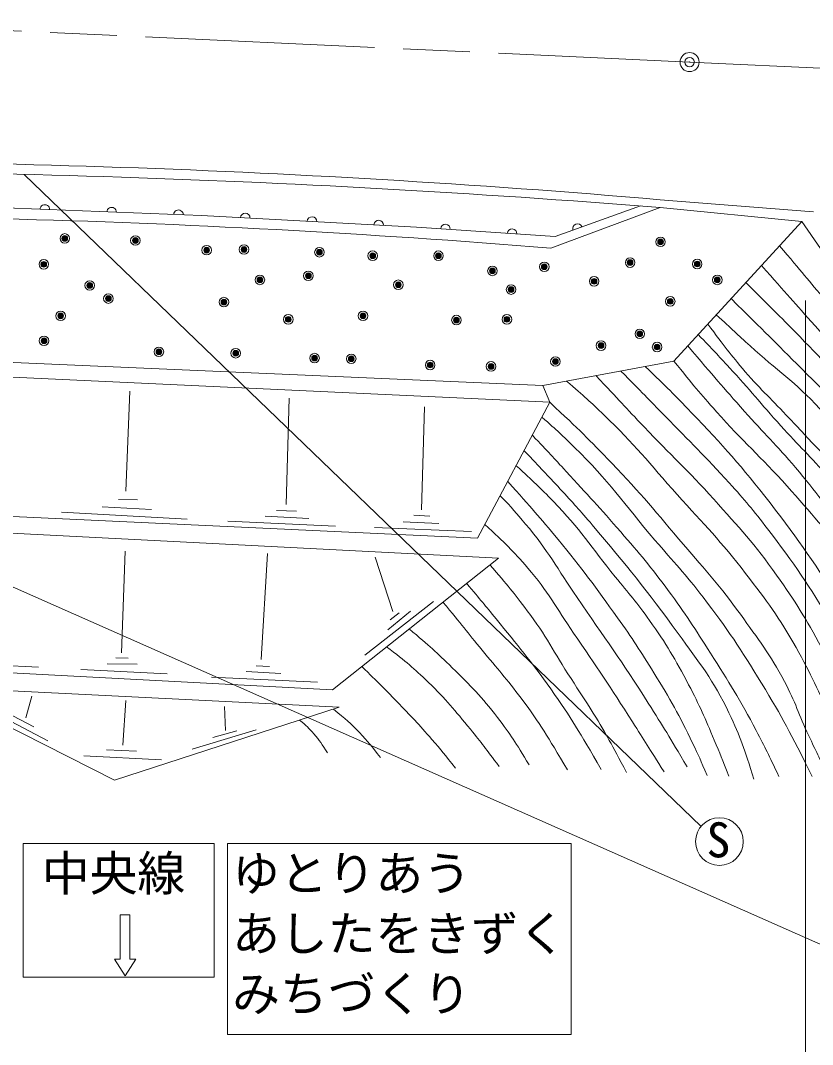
# Model space of a CAD drawing. Units: millimetres, scale not verified. Extents: x 40000 to 680000, y 20000 to 380000.
# Drawn here: x 133643 to 175115, y 235962 to 289600 of the extents above; entities that cross this region are included whole.
import ezdxf
from ezdxf.enums import TextEntityAlignment as Align

# ---------------------------------------------------------------- set-up
doc = ezdxf.new("R2010")
doc.units = ezdxf.units.MM
doc.header["$LTSCALE"] = 1000
doc.header["$PDMODE"] = 32
doc.header["$PDSIZE"] = 500
doc.linetypes.add('CHAIN', pattern=[18.5, 12, -1.5, 3.5, -1.5])
for name, color, linetype, lineweight in [('M-BGD', 7, 'Continuous', 13), ('M-BMK', 2, 'CHAIN', 13), ('M-BMK-SRVR', 3, 'Continuous', 13), ('M-STR-HTXT', 7, 'Continuous', 13), ('M-STR-STRC', 7, 'Continuous', 13)]:
    doc.layers.add(name, color=color, linetype=linetype, lineweight=lineweight)
doc.styles.add('ＭＳ ゴシック', font='')
doc.styles.get('ＭＳ ゴシック').set_extended_font_data('MS Gothic')

msp = doc.modelspace()

# ---------------------------------------------------------------- linework, layer by layer
at = {"layer": 'M-BGD'}
for p, q in [((133840, 281541), (169279, 247389)), ((167135, 280213), (175164, 279574)), ((167139, 279804), (161406, 277674)), ((167139, 279804), (174551, 279074)), ((167853, 271757), (174551, 279074)), ((174551, 279074), (175541, 277663)), ((109478, 272719), (160989, 270475)), ((161363, 269603), (109537, 272014)), ((160989, 270475), (167853, 271757)), ((160989, 270475), (161363, 269603)), ((139164, 264945), (139364, 270187)), ((147553, 264241), (147715, 269814)), ((154644, 263975), (154802, 269356)), ((157580, 262492), (161363, 269603)), ((138782, 264511), (139768, 264498)), ((118686, 264299), (157580, 262492)), ((137915, 264129), (140505, 263985)), ((147053, 263934), (148088, 263899)), ((118966, 263461), (158672, 261443)), ((135785, 263853), (142372, 263485)), ((144494, 263382), (150139, 263110)), ((146457, 263645), (148745, 263514)), ((154241, 263686), (155082, 263633)), ((152181, 263046), (157256, 262827)), ((153689, 263335), (155547, 263256)), ((138926, 256474), (139129, 261803)), ((146254, 256124), (146576, 261678)), ((158672, 261443), (149973, 254544)), ((153147, 258648), (152207, 261486)), ((151666, 256351), (155269, 259165)), ((152876, 257675), (154068, 258657)), ((153007, 258210), (153472, 258578)), ((129538, 255993), (134587, 255730)), ((138176, 255904), (139754, 255884)), ((138636, 256211), (139285, 256202)), ((149973, 254544), (128538, 255662)), ((136796, 255608), (141332, 255371)), ((145465, 255492), (147279, 255400)), ((145978, 255795), (146674, 255769)), ((143653, 255205), (149199, 254940)), ((150325, 253629), (128851, 254714)), ((128851, 254714), (138572, 249814)), ((133931, 253074), (134229, 254208)), ((139006, 251648), (139157, 253986)), ((132231, 253354), (135071, 251864)), ((133248, 253185), (134335, 252595)), ((138572, 249814), (150325, 253629)), ((144374, 252409), (144333, 253666)), ((142635, 251441), (145981, 252444)), ((143707, 252047), (144964, 252398)), ((136964, 251080), (141019, 250871)), ((138142, 251391), (139725, 251333))]:
    msp.add_line(p, q, dxfattribs=at)
msp.add_lwpolyline([(166101, 279885), (161634, 278281), (154373, 278780), (143125, 279379), (131532, 279832), (114898, 280108), (102773, 279891), (90770, 279352)], dxfattribs=at)
for centre, radius in [((135963, 278185), 150), ((135963, 278185), 120), ((135963, 278185), 90), ((135963, 278185), 60), ((135963, 278185), 30), ((135963, 278185), 20), ((139659, 278076), 150), ((139659, 278076), 120), ((139659, 278076), 90), ((139659, 278076), 60), ((139659, 278076), 30), ((139659, 278076), 20), ((167158, 278003), 150), ((167158, 278003), 120), ((167158, 278003), 90), ((167158, 278003), 60), ((167158, 278003), 30), ((167158, 278003), 20), ((143391, 277569), 150), ((143391, 277569), 120), ((143391, 277569), 90), ((143391, 277569), 60), ((143391, 277569), 30), ((143391, 277569), 20), ((145347, 277605), 150), ((145347, 277605), 120), ((145347, 277605), 90), ((145347, 277605), 60), ((145347, 277605), 30), ((145347, 277605), 20), ((149296, 277460), 150), ((149296, 277460), 120), ((149296, 277460), 90), ((149296, 277460), 60), ((149296, 277460), 30), ((149296, 277460), 20), ((152086, 277279), 150), ((152086, 277279), 120), ((152086, 277279), 90), ((152086, 277279), 60), ((152086, 277279), 30), ((155528, 277279), 150), ((155528, 277279), 120), ((155528, 277279), 90), ((155528, 277279), 60), ((155528, 277279), 30), ((134863, 276828), 150), ((134863, 276828), 120), ((134863, 276828), 90), ((134863, 276828), 60), ((134863, 276828), 30), ((134863, 276828), 20), ((152086, 277279), 20), ((155528, 277279), 20), ((161071, 276699), 150), ((161071, 276699), 120), ((161071, 276699), 90), ((165564, 276917), 150), ((165564, 276917), 120), ((165564, 276917), 90), ((165564, 276917), 60), ((165564, 276917), 30), ((165564, 276917), 20), ((169078, 276844), 150), ((169078, 276844), 120), ((169078, 276844), 90), ((169078, 276844), 60), ((169078, 276844), 30), ((169078, 276844), 20), ((148717, 276228), 150), ((148717, 276228), 120), ((148717, 276228), 90), ((148717, 276228), 60), ((148717, 276228), 30), ((148717, 276228), 20), ((158354, 276482), 150), ((158354, 276482), 120), ((158354, 276482), 90), ((158354, 276482), 60), ((158354, 276482), 30), ((158354, 276482), 20), ((161071, 276699), 60), ((161071, 276699), 30), ((161071, 276699), 20), ((137268, 275721), 150), ((137268, 275721), 120), ((137268, 275721), 90), ((137268, 275721), 60), ((137268, 275721), 30), ((137268, 275721), 20), ((146180, 276011), 150), ((146180, 276011), 120), ((146180, 276011), 90), ((146180, 276011), 60), ((146180, 276011), 30), ((146180, 276011), 20), ((153427, 275757), 150), ((153427, 275757), 120), ((153427, 275757), 90), ((153427, 275757), 60), ((153427, 275757), 30), ((153427, 275757), 20), ((163680, 275938), 150), ((163680, 275938), 120), ((163680, 275938), 90), ((163680, 275938), 60), ((163680, 275938), 30), ((163680, 275938), 20), ((170129, 276011), 150), ((170129, 276011), 120), ((170129, 276011), 90), ((170129, 276011), 60), ((170129, 276011), 30), ((170129, 276011), 20), ((138246, 275033), 150), ((159332, 275504), 150), ((159332, 275504), 120), ((159332, 275504), 90), ((159332, 275504), 60), ((159332, 275504), 30), ((159332, 275504), 20), ((138246, 275033), 120), ((138246, 275033), 90), ((138246, 275033), 60), ((138246, 275033), 30), ((138246, 275033), 20), ((144296, 274851), 150), ((144296, 274851), 120), ((144296, 274851), 90), ((144296, 274851), 60), ((144296, 274851), 30), ((144296, 274851), 20), ((167665, 274888), 150), ((167665, 274888), 120), ((167665, 274888), 90), ((167665, 274888), 60), ((167665, 274888), 30), ((167665, 274888), 20), ((135746, 274127), 150), ((135746, 274127), 120), ((135746, 274127), 90), ((135746, 274127), 60), ((135746, 274127), 30), ((135746, 274127), 20), ((147666, 273946), 150), ((151579, 274127), 150), ((151579, 274127), 120), ((151579, 274127), 90), ((151579, 274127), 60), ((151579, 274127), 30), ((151579, 274127), 20), ((159115, 273946), 150), ((147666, 273946), 120), ((147666, 273946), 90), ((147666, 273946), 60), ((147666, 273946), 30), ((147666, 273946), 20), ((156470, 273909), 150), ((156470, 273909), 120), ((156470, 273909), 90), ((156470, 273909), 60), ((156470, 273909), 30), ((156470, 273909), 20), ((159115, 273946), 120), ((159115, 273946), 90), ((159115, 273946), 60), ((159115, 273946), 30), ((159115, 273946), 20), ((166071, 273185), 150), ((166071, 273185), 120), ((166071, 273185), 90), ((166071, 273185), 60), ((166071, 273185), 30), ((166071, 273185), 20), ((134876, 272822), 150), ((134876, 272822), 120), ((134876, 272822), 90), ((134876, 272822), 60), ((134876, 272822), 30), ((134876, 272822), 20), ((164042, 272569), 150), ((164042, 272569), 120), ((164042, 272569), 90), ((164042, 272569), 60), ((164042, 272569), 30), ((164042, 272569), 20), ((166977, 272496), 150), ((166977, 272496), 120), ((166977, 272496), 90), ((166977, 272496), 60), ((166977, 272496), 30), ((166977, 272496), 20), ((140891, 272243), 150), ((140891, 272243), 120), ((140891, 272243), 90), ((140891, 272243), 60), ((140891, 272243), 30), ((140891, 272243), 20), ((144912, 272170), 150), ((144912, 272170), 120), ((144912, 272170), 90), ((144912, 272170), 60), ((144912, 272170), 30), ((144912, 272170), 20), ((149043, 271917), 150), ((149043, 271917), 120), ((149043, 271917), 90), ((149043, 271917), 60), ((149043, 271917), 30), ((150963, 271880), 150), ((150963, 271880), 120), ((150963, 271880), 90), ((149043, 271917), 20), ((150963, 271880), 60), ((150963, 271880), 30), ((150963, 271880), 20), ((155093, 271554), 150), ((155093, 271554), 120), ((155093, 271554), 90), ((155093, 271554), 60), ((155093, 271554), 30), ((155093, 271554), 20), ((158282, 271482), 150), ((158282, 271482), 120), ((158282, 271482), 90), ((158282, 271482), 60), ((158282, 271482), 30), ((158282, 271482), 20), ((161651, 271736), 150), ((161651, 271736), 120), ((161651, 271736), 90), ((161651, 271736), 60), ((161651, 271736), 30), ((161651, 271736), 20), ((170241, 246591), 1250)]:
    msp.add_circle(centre, radius, dxfattribs=at)
for centre, radius, start, end in [((119987, -269490), 551721, 85.09775, 91.1616), ((118310, -335939), 617676, 85.4659, 90.87827), ((134919, 279700), 250, 357.7593, 177.7594), ((138417, 279563), 250, 357.7593, 177.7594), ((141914, 279426), 250, 357.7593, 177.7594), ((145410, 279257), 250, 356.9556, 176.9556), ((119430, -236301), 515686, 85.33101, 91.72506), ((148905, 279071), 250, 356.9556, 176.9556), ((152400, 278885), 250, 356.9556, 176.9556), ((155894, 278676), 250, 356.0637, 176.0637), ((162807, 278702), 250, 19.7553, 199.7553), ((159385, 278436), 250, 356.0637, 176.0637)]:
    msp.add_arc(centre, radius, start, end, dxfattribs=at)
for points, knots in [([(192819, 248964), (192088, 251131), (191875, 251791), (191074, 253520), (190335, 255115), (189856, 255981), (188944, 257484), (187878, 259240), (187166, 260151), (185985, 261832), (184728, 263622), (184004, 264612), (182687, 266358), (181259, 268252), (180447, 269304), (178960, 271151), (177762, 272638), (177050, 273437), (175824, 274900), (174873, 276035), (174576, 276390), (173388, 277804)], [0, 0, 0, 0, 1, 1, 1, 2, 2, 2, 3, 3, 3, 4, 4, 4, 5, 5, 5, 6, 6, 6, 7, 7, 7, 7]), ([(172440, 276769), (173802, 275228), (174148, 274839), (175248, 273607), (176727, 271951), (177591, 271056), (179054, 269387), (180031, 268272), (180624, 267682), (181509, 266492), (182313, 265413), (182669, 264741), (183403, 263613), (184325, 262196), (184839, 261400), (185748, 259974), (186863, 258226), (187533, 257274), (188581, 255484), (189561, 253811), (190298, 252952), (190977, 251136), (191300, 250273), (191427, 249938), (191687, 248888)], [0, 0, 0, 0, 1, 1, 1, 2, 2, 2, 3, 3, 3, 4, 4, 4, 5, 5, 5, 6, 6, 6, 7, 7, 7, 8, 8, 8, 8]), ([(189883, 249243), (189331, 251105), (189165, 251650), (188581, 253147), (187963, 254732), (187585, 255615), (186777, 257111), (185940, 258659), (185290, 259419), (184292, 260868), (182817, 263011), (182041, 264250), (180436, 266297), (179419, 267594), (178825, 268304), (177725, 269531), (176382, 271028), (175610, 271850), (174204, 273288), (173183, 274333), (172807, 274709), (171616, 275868)], [0, 0, 0, 0, 1, 1, 1, 2, 2, 2, 3, 3, 3, 4, 4, 4, 5, 5, 5, 6, 6, 6, 7, 7, 7, 7]), ([(188310, 249320), (187897, 250961), (187732, 251453), (187271, 252791), (186413, 255287), (185739, 256627), (184458, 258934), (183251, 261108), (182437, 262253), (180967, 264259), (180068, 265485), (179550, 266167), (178532, 267296), (177045, 268943), (176117, 269775), (174553, 271349), (173115, 272796), (172656, 273250), (170851, 275033)], [0, 0, 0, 0, 1, 1, 1, 2, 2, 2, 3, 3, 3, 4, 4, 4, 5, 5, 5, 6, 6, 6, 6]), ([(170077, 274187), (170936, 273391), (171155, 273191), (171849, 272555), (173265, 271259), (174204, 270680), (175498, 269262), (176794, 267840), (177397, 266937), (178574, 265416), (179827, 263796), (180595, 262933), (181725, 261225), (183170, 259039), (183840, 257716), (184964, 255348), (185566, 254080), (185780, 253317), (186305, 252015), (186713, 251003), (186841, 250687), (187350, 249425)], [0, 0, 0, 0, 1, 1, 1, 2, 2, 2, 3, 3, 3, 4, 4, 4, 5, 5, 5, 6, 6, 6, 7, 7, 7, 7]), ([(185644, 249523), (185198, 251192), (185061, 251702), (184539, 253047), (184017, 254394), (183620, 255106), (182975, 256399), (182320, 257713), (181952, 258451), (181197, 259709), (180216, 261342), (179634, 262246), (178446, 263734), (176795, 265800), (175700, 266814), (173905, 268755), (173012, 269720), (172452, 270206), (171597, 271203), (170789, 272146), (170530, 272491), (169633, 273702)], [0, 0, 0, 0, 1, 1, 1, 2, 2, 2, 3, 3, 3, 4, 4, 4, 5, 5, 5, 6, 6, 6, 7, 7, 7, 7]), ([(169129, 273151), (169929, 272321), (170135, 272098), (170769, 271412), (171843, 270250), (172389, 269549), (173451, 268375), (174413, 267312), (175012, 266770), (175936, 265673), (177039, 264364), (177566, 263556), (178569, 262168), (179318, 261130), (179746, 260552), (180423, 259466), (181243, 258149), (181623, 257361), (182301, 255965), (182795, 254948), (183022, 254354), (183422, 253296), (183949, 251902), (184076, 251395), (184566, 249655)], [0, 0, 0, 0, 1, 1, 1, 2, 2, 2, 3, 3, 3, 4, 4, 4, 5, 5, 5, 6, 6, 6, 7, 7, 7, 8, 8, 8, 8]), ([(183509, 249911), (183044, 251849), (182893, 252467), (182286, 254033), (181670, 255623), (181260, 256501), (180373, 257957), (179178, 259922), (178311, 260894), (176927, 262730), (175896, 264097), (175326, 264870), (174225, 266181), (173227, 267369), (172588, 267965), (171558, 269125), (170380, 270450), (170012, 270884), (168583, 272555)], [0, 0, 0, 0, 1, 1, 1, 2, 2, 2, 3, 3, 3, 4, 4, 4, 5, 5, 5, 6, 6, 6, 6]), ([(166351, 271477), (167529, 270356), (167843, 270030), (168767, 269070), (170470, 267301), (171384, 266264), (172894, 264327), (174470, 262304), (175249, 261091), (176680, 258963), (177730, 257402), (178382, 256561), (179264, 254900), (180265, 253016), (180517, 252235), (181350, 249852)], [0, 0, 0, 0, 1, 1, 1, 2, 2, 2, 3, 3, 3, 4, 4, 4, 5, 5, 5, 5]), ([(167853, 271757), (168898, 270468), (169194, 270123), (170088, 269105), (171471, 267531), (172386, 266778), (173781, 265215), (175085, 263754), (175801, 262920), (176996, 261369), (177845, 260267), (178302, 259631), (179047, 258455), (179952, 257026), (180325, 256143), (181039, 254610), (181386, 253864), (181542, 253429), (181813, 252652), (182189, 251574), (182267, 251173), (182582, 249832)], [0, 0, 0, 0, 1, 1, 1, 2, 2, 2, 3, 3, 3, 4, 4, 4, 5, 5, 5, 6, 6, 6, 7, 7, 7, 7]), ([(163776, 270996), (164998, 269687), (165310, 269355), (166301, 268310), (167713, 266821), (168573, 266052), (169943, 264524), (171289, 263022), (172074, 262194), (173237, 260546), (174239, 259125), (174757, 258292), (175580, 256760), (176129, 255739), (176344, 255120), (176800, 254055), (177478, 252467), (177663, 251919), (178390, 249930)], [0, 0, 0, 0, 1, 1, 1, 2, 2, 2, 3, 3, 3, 4, 4, 4, 5, 5, 5, 6, 6, 6, 6]), ([(179791, 249969), (179117, 251777), (178917, 252287), (178272, 253736), (177512, 255445), (177081, 256409), (176122, 258015), (174923, 260025), (174185, 261119), (172760, 262975), (172015, 263946), (171580, 264478), (170755, 265381), (169481, 266778), (168721, 267518), (167402, 268872), (166498, 269800), (166212, 270093), (165079, 271239)], [0, 0, 0, 0, 1, 1, 1, 2, 2, 2, 3, 3, 3, 4, 4, 4, 5, 5, 5, 6, 6, 6, 6]), ([(162242, 270709), (163195, 269893), (163453, 269643), (164202, 268931), (165804, 267407), (166560, 266413), (168035, 264767), (169461, 263176), (170317, 262328), (171614, 260631), (172726, 259176), (173365, 258357), (174252, 256755), (175044, 255327), (175430, 254495), (176106, 253008), (176250, 252691), (176309, 252504), (176436, 252180), (176774, 251322), (176871, 251044), (177265, 249971)], [0, 0, 0, 0, 1, 1, 1, 2, 2, 2, 3, 3, 3, 4, 4, 4, 5, 5, 5, 6, 6, 6, 7, 7, 7, 7]), ([(161363, 269603), (162945, 268115), (163378, 267692), (164608, 266408), (166144, 264807), (166930, 263840), (168365, 262149), (169556, 260746), (170264, 259988), (171338, 258495), (172299, 257161), (172871, 256425), (173646, 254975), (174219, 253903), (174400, 253235), (174918, 252135), (175312, 251298), (175443, 251028), (175953, 250005)], [0, 0, 0, 0, 1, 1, 1, 2, 2, 2, 3, 3, 3, 4, 4, 4, 5, 5, 5, 6, 6, 6, 6]), ([(175102, 249998), (173920, 252350), (173579, 253035), (172445, 254891), (171338, 256704), (170682, 257703), (169388, 259388), (168456, 260601), (167861, 261224), (166864, 262385), (165230, 264288), (164456, 265489), (162656, 267237), (162003, 267871), (161778, 268102), (160947, 268820)], [0, 0, 0, 0, 1, 1, 1, 2, 2, 2, 3, 3, 3, 4, 4, 4, 5, 5, 5, 5]), ([(160446, 267878), (161311, 266959), (161531, 266722), (162220, 265975), (163348, 264751), (163987, 264070), (165074, 262809), (166079, 261644), (166645, 260990), (167559, 259752), (168477, 258509), (168937, 257772), (169768, 256469), (170759, 254914), (171317, 254041), (172169, 252406), (172653, 251477), (172817, 251159), (173352, 250000)], [0, 0, 0, 0, 1, 1, 1, 2, 2, 2, 3, 3, 3, 4, 4, 4, 5, 5, 5, 6, 6, 6, 6]), ([(172041, 249857), (171553, 251481), (171357, 252018), (170739, 253328), (169917, 255074), (169207, 255925), (168077, 257489), (166417, 259786), (165414, 261023), (163580, 263184), (162945, 263933), (162567, 264333), (161904, 265058), (161176, 265852), (160936, 266102), (160014, 267067)], [0, 0, 0, 0, 1, 1, 1, 2, 2, 2, 3, 3, 3, 4, 4, 4, 5, 5, 5, 5]), ([(159594, 266277), (160547, 265432), (160813, 265160), (161552, 264402), (162942, 262975), (163534, 262007), (164786, 260457), (165498, 259576), (165923, 259102), (166581, 258180), (167476, 256925), (167907, 256169), (168629, 254807), (169214, 253705), (169482, 253056), (169970, 251908), (170282, 251174), (170384, 250930), (170739, 250015)], [0, 0, 0, 0, 1, 1, 1, 2, 2, 2, 3, 3, 3, 4, 4, 4, 5, 5, 5, 6, 6, 6, 6]), ([(159154, 265450), (160445, 264028), (160794, 263627), (161793, 262415), (163073, 260862), (163739, 259950), (164909, 258313), (165693, 257216), (166097, 256575), (166807, 255428), (167674, 254031), (168134, 253226), (168839, 251741), (169148, 251088), (169258, 250865), (169598, 250054)], [0, 0, 0, 0, 1, 1, 1, 2, 2, 2, 3, 3, 3, 4, 4, 4, 5, 5, 5, 5]), ([(158759, 264707), (159411, 264036), (159588, 263819), (160092, 263225), (161278, 261826), (161747, 260891), (162784, 259379), (164258, 257231), (165123, 256051), (166511, 253847), (167327, 252553), (167595, 252125), (168553, 250504)], [0, 0, 0, 0, 1, 1, 1, 2, 2, 2, 3, 3, 3, 4, 4, 4, 4]), ([(157957, 263200), (159056, 262198), (159391, 261865), (160210, 260917), (161274, 259688), (161688, 258856), (162607, 257515), (163836, 255720), (164511, 254704), (165683, 252871), (166338, 251847), (166548, 251518), (167340, 250238)], [0, 0, 0, 0, 1, 1, 1, 2, 2, 2, 3, 3, 3, 4, 4, 4, 4]), ([(158220, 261084), (159183, 259987), (159456, 259652), (160181, 258682), (161169, 257361), (161575, 256519), (162469, 255132), (162923, 254426), (163192, 254039), (163632, 253324), (164362, 252140), (164569, 251720), (165373, 250218)], [0, 0, 0, 0, 1, 1, 1, 2, 2, 2, 3, 3, 3, 4, 4, 4, 4]), ([(157004, 260120), (157759, 259225), (157952, 258987), (158549, 258253), (159695, 256844), (160361, 256070), (161409, 254585), (162530, 252995), (162871, 252398), (164056, 250365)], [0, 0, 0, 0, 1, 1, 1, 2, 2, 2, 3, 3, 3, 3]), ([(155766, 259138), (156767, 257910), (157018, 257602), (157819, 256616), (158617, 255635), (159104, 255116), (159860, 254102), (160905, 252702), (161205, 252155), (162286, 250345)], [0, 0, 0, 0, 1, 1, 1, 2, 2, 2, 3, 3, 3, 3]), ([(153993, 257732), (155091, 256806), (155405, 256531), (156251, 255699), (157231, 254736), (157783, 254188), (158618, 253096), (159326, 252169), (159559, 251804), (160275, 250611)], [0, 0, 0, 0, 1, 1, 1, 2, 2, 2, 3, 3, 3, 3]), ([(152816, 256799), (153878, 255971), (154198, 255711), (155009, 254930), (155934, 254039), (156385, 253470), (157198, 252475), (157808, 251728), (158008, 251469), (158707, 250522)], [0, 0, 0, 0, 1, 1, 1, 2, 2, 2, 3, 3, 3, 3]), ([(151516, 255768), (152412, 254890), (152648, 254657), (153352, 253924), (154083, 253164), (154498, 252742), (155186, 251942), (155684, 251364), (155847, 251167), (156429, 250434)], [0, 0, 0, 0, 1, 1, 1, 2, 2, 2, 3, 3, 3, 3]), ([(150032, 253534), (150696, 252984), (150902, 252818), (151400, 252297), (151859, 251817), (152010, 251626), (152494, 250996)], [0, 0, 0, 0, 1, 1, 1, 2, 2, 2, 2]), ([(148261, 252959), (148622, 252648), (148737, 252542), (149004, 252238), (149321, 251877), (149415, 251714), (149714, 251232)], [0, 0, 0, 0, 1, 1, 1, 2, 2, 2, 2])]:
    msp.add_open_spline(points, degree=3, knots=knots, dxfattribs=at)
for p in [(135963, 278185), (139659, 278076), (145347, 277605), (167158, 278003), (143391, 277569), (149296, 277460), (152086, 277279), (155528, 277279), (134863, 276828), (161071, 276699), (165564, 276917), (169078, 276844), (146180, 276011), (148717, 276228), (158354, 276482), (170129, 276011), (137268, 275721), (153427, 275757), (159332, 275504), (163680, 275938), (138246, 275033), (144296, 274851), (167665, 274888), (135746, 274127), (147666, 273946), (151579, 274127), (156470, 273909), (159115, 273946), (134876, 272822), (166071, 273185), (140891, 272243), (164042, 272569), (166977, 272496), (144912, 272170), (149043, 271917), (150963, 271880), (161651, 271736), (155093, 271554), (158282, 271482)]:
    msp.add_point(p, dxfattribs=at)
at = {"layer": 'M-BMK'}
for p, q in [((121713, 289600), (168679, 287419)), ((168679, 287419), (269101, 282757))]:
    msp.add_line(p, q, dxfattribs=at)
at = {"layer": 'M-BMK-SRVR'}
msp.add_circle((168679, 287419), 500, dxfattribs=at)
msp.add_point((168679, 287419), dxfattribs=at)
at = {"layer": 'M-STR-HTXT'}
msp.add_line((174744, 274930), (174744, 226691), dxfattribs=at)
at = {"layer": 'M-STR-STRC'}
for p, q in [((91007, 278607), (180815, 238868)), ((133776, 246484), (143776, 246484)), ((133776, 239484), (133776, 246484)), ((143776, 246484), (143776, 239484)), ((144476, 246484), (162476, 246484)), ((144476, 236484), (144476, 246484)), ((162476, 246484), (162476, 236484)), ((138858, 240434), (138858, 242749)), ((139376, 242749), (138858, 242749)), ((139376, 240434), (139376, 242749)), ((139117, 239568), (138558, 240434)), ((138558, 240434), (138858, 240434)), ((139117, 239568), (139676, 240434)), ((139676, 240434), (139376, 240434)), ((143776, 239484), (133776, 239484)), ((144476, 236484), (162476, 236484))]:
    msp.add_line(p, q, dxfattribs=at)

# ---------------------------------------------------------------- texts
at = {"layer": 'M-BGD', "style": 'ＭＳ ゴシック'}
msp.add_text('S', height=1833, dxfattribs=at).set_placement((169562, 245217), align=Align.BOTTOM_LEFT)
at = {"layer": 'M-STR-STRC', "style": 'ＭＳ ゴシック'}
for s, p in [('中央線', (134765, 243463)), ('ゆとりあう', (144728, 243463)), ('あしたをきずく', (144728, 240310)), ('みちづくり', (144728, 237155))]:
    msp.add_text(s, height=1833, dxfattribs=at).set_placement(p, align=Align.BOTTOM_LEFT)

doc.saveas('drawing.dxf')
